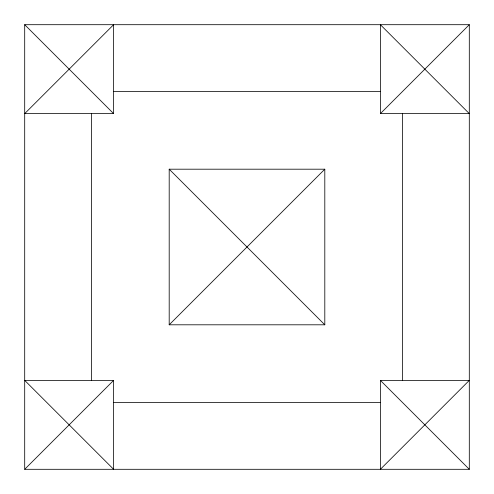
<?xml version="1.0" encoding="UTF-8"?>
<svg xmlns="http://www.w3.org/2000/svg" width="494" height="494" viewBox="0 0 494 494"><rect width="100%" height="100%" fill="white"/><g stroke="black" fill="none" stroke-linecap="round" stroke-linejoin="round"><path stroke-width="0.74" d="M24.7 469.3L469.3 469.3L469.3 24.7L24.7 24.7L24.7 469.3L113.62 380.38L113.62 469.3L24.7 380.38L113.62 380.38M169.195 324.805L324.805 169.195L169.195 169.195L169.195 324.805L324.805 324.805L324.805 169.195M380.38 113.62L469.3 113.62L380.38 24.7L380.38 113.62L469.3 24.7M113.731 91.39L380.269 91.39M113.62 113.62L24.7 113.62L113.62 24.7L113.62 113.62L24.7 24.7M380.38 380.38L469.3 380.38L380.38 469.3L380.38 380.38L469.3 469.3M113.731 402.61L380.269 402.61M169.195 169.195L324.805 324.805M402.61 113.731L402.61 380.269M91.39 113.62L91.39 380.38"/></g></svg>
